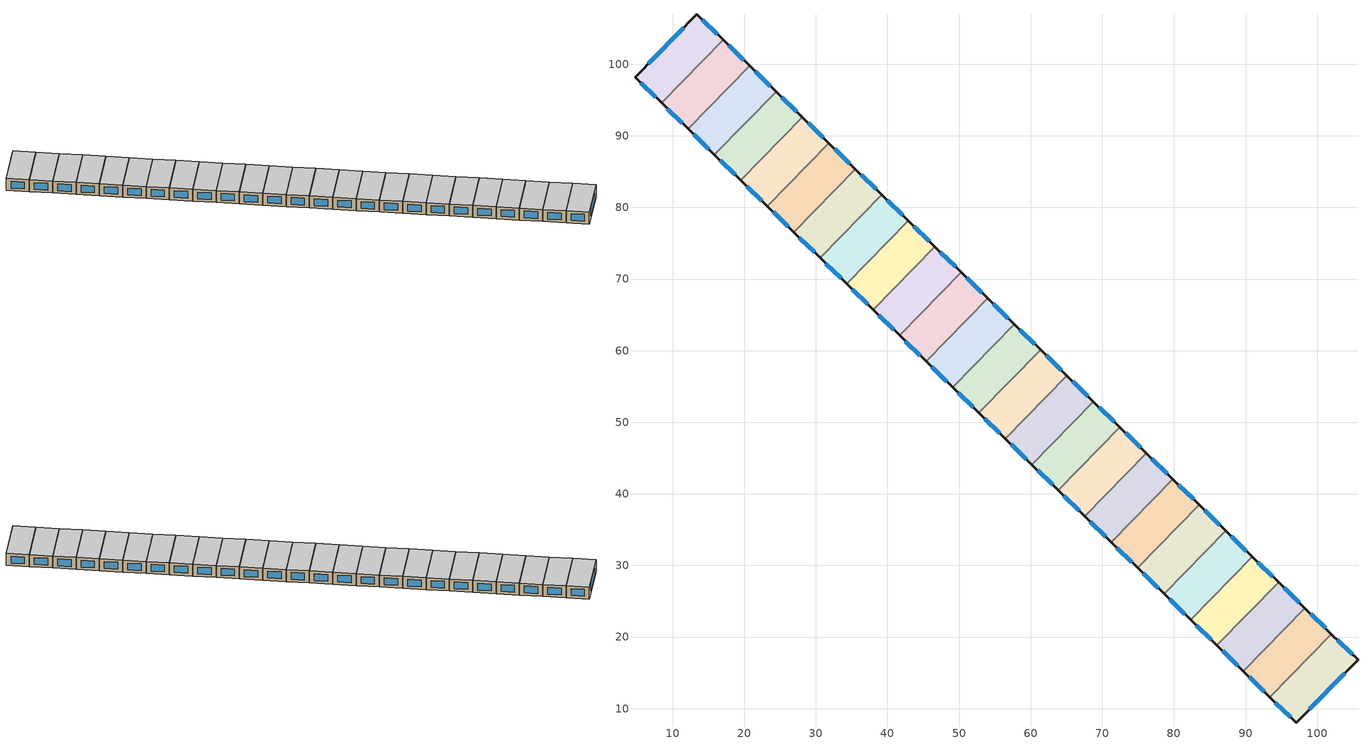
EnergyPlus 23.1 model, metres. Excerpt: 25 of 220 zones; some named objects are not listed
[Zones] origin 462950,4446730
b4d3a6907eb68654_F1_dwelling_0
 floor to b4d3a6907eb68654_F0_dwelling_0 (EU_floor_Construction): 105.7,16.8 97.07,8.03 93.39,11.62 101.99,20.43 z3
 wall outside (EU_wall_Construction): 93.39,11.62 97.07,8.03 105.7,16.8 101.99,20.43 z3:6
 wall to b4d3a6907eb68654_F1_dwelling_1 (EU_wall_Construction): 101.99,20.43 93.39,11.62 z3:6
 window (EU_Window_Construction): 104.91,17.58 102.79,19.65 / 98.92,9.91 103.85,14.92 / 94.18,10.85 96.28,8.8 z3.64:5.36
 ceiling to b4d3a6907eb68654_F2_dwelling_0 (EU_floor_Construction): 97.07,8.03 105.7,16.8 101.99,20.43 93.39,11.62 z6
b4d3a6907eb68654_F1_dwelling_1
 floor to b4d3a6907eb68654_F0_dwelling_1 (EU_floor_Construction): 101.99,20.43 93.39,11.62 89.7,15.23 98.3,24.03 z3
 wall outside (EU_wall_Construction): 89.7,15.23 93.39,11.62 / 101.99,20.43 98.3,24.03 z3:6
 wall to b4d3a6907eb68654_F1_dwelling_2 (EU_wall_Construction): 98.3,24.03 89.7,15.23 z3:6
 window (EU_Window_Construction): 90.49,14.45 92.6,12.39 / 101.2,21.2 99.09,23.26 z3.64:5.36
 ceiling to b4d3a6907eb68654_F2_dwelling_1 (EU_floor_Construction): 93.39,11.62 101.99,20.43 98.3,24.03 89.7,15.23 z6
b4d3a6907eb68654_F1_dwelling_10
 floor to b4d3a6907eb68654_F0_dwelling_10 (EU_floor_Construction): 68.76,52.88 60.16,44.08 56.47,47.69 65.06,56.49 z3
 wall outside (EU_wall_Construction): 56.47,47.69 60.16,44.08 / 68.76,52.88 65.06,56.49 z3:6
 wall to b4d3a6907eb68654_F1_dwelling_9 (EU_wall_Construction): 60.16,44.08 68.76,52.88 z3:6
 wall to b4d3a6907eb68654_F1_dwelling_11 (EU_wall_Construction): 65.06,56.49 56.47,47.69 z3:6
 window (EU_Window_Construction): 57.26,46.91 59.37,44.85 / 67.97,53.65 65.85,55.72 z3.64:5.36
 ceiling to b4d3a6907eb68654_F2_dwelling_10 (EU_floor_Construction): 60.16,44.08 68.76,52.88 65.06,56.49 56.47,47.69 z6
b4d3a6907eb68654_F1_dwelling_11
 floor to b4d3a6907eb68654_F0_dwelling_11 (EU_floor_Construction): 65.06,56.49 56.47,47.69 52.77,51.29 61.37,60.1 z3
 wall outside (EU_wall_Construction): 52.77,51.29 56.47,47.69 / 65.06,56.49 61.37,60.1 z3:6
 wall to b4d3a6907eb68654_F1_dwelling_12 (EU_wall_Construction): 61.37,60.1 52.77,51.29 z3:6
 window (EU_Window_Construction): 53.56,50.52 55.67,48.46 / 64.27,57.26 62.16,59.32 z3.64:5.36
 ceiling to b4d3a6907eb68654_F2_dwelling_11 (EU_floor_Construction): 56.47,47.69 65.06,56.49 61.37,60.1 52.77,51.29 z6
b4d3a6907eb68654_F1_dwelling_12
 floor to b4d3a6907eb68654_F0_dwelling_12 (EU_floor_Construction): 61.37,60.1 52.77,51.29 49.08,54.9 57.68,63.7 z3
 wall outside (EU_wall_Construction): 49.08,54.9 52.77,51.29 / 61.37,60.1 57.68,63.7 z3:6
 wall to b4d3a6907eb68654_F1_dwelling_13 (EU_wall_Construction): 57.68,63.7 49.08,54.9 z3:6
 window (EU_Window_Construction): 49.87,54.13 51.98,52.06 / 60.58,60.87 58.47,62.93 z3.64:5.36
 ceiling to b4d3a6907eb68654_F2_dwelling_12 (EU_floor_Construction): 52.77,51.29 61.37,60.1 57.68,63.7 49.08,54.9 z6
b4d3a6907eb68654_F1_dwelling_13
 floor to b4d3a6907eb68654_F0_dwelling_13 (EU_floor_Construction): 57.68,63.7 49.08,54.9 45.39,58.51 53.98,67.31 z3
 wall outside (EU_wall_Construction): 45.39,58.51 49.08,54.9 / 57.68,63.7 53.98,67.31 z3:6
 wall to b4d3a6907eb68654_F1_dwelling_14 (EU_wall_Construction): 53.98,67.31 45.39,58.51 z3:6
 window (EU_Window_Construction): 46.18,57.73 48.29,55.67 / 56.89,64.47 54.77,66.54 z3.64:5.36
 ceiling to b4d3a6907eb68654_F2_dwelling_13 (EU_floor_Construction): 49.08,54.9 57.68,63.7 53.98,67.31 45.39,58.51 z6
b4d3a6907eb68654_F1_dwelling_14
 floor to b4d3a6907eb68654_F0_dwelling_14 (EU_floor_Construction): 53.98,67.31 45.39,58.51 41.69,62.11 50.29,70.92 z3
 wall outside (EU_wall_Construction): 41.69,62.11 45.39,58.51 / 53.98,67.31 50.29,70.92 z3:6
 wall to b4d3a6907eb68654_F1_dwelling_15 (EU_wall_Construction): 50.29,70.92 41.69,62.11 z3:6
 window (EU_Window_Construction): 42.48,61.34 44.59,59.28 / 53.19,68.08 51.08,70.14 z3.64:5.36
 ceiling to b4d3a6907eb68654_F2_dwelling_14 (EU_floor_Construction): 45.39,58.51 53.98,67.31 50.29,70.92 41.69,62.11 z6
b4d3a6907eb68654_F1_dwelling_15
 floor to b4d3a6907eb68654_F0_dwelling_15 (EU_floor_Construction): 50.29,70.92 41.69,62.11 38,65.72 46.6,74.52 z3
 wall outside (EU_wall_Construction): 38,65.72 41.69,62.11 / 50.29,70.92 46.6,74.52 z3:6
 wall to b4d3a6907eb68654_F1_dwelling_16 (EU_wall_Construction): 46.6,74.52 38,65.72 z3:6
 window (EU_Window_Construction): 38.79,64.95 40.9,62.89 / 49.5,71.69 47.39,73.75 z3.64:5.36
 ceiling to b4d3a6907eb68654_F2_dwelling_15 (EU_floor_Construction): 41.69,62.11 50.29,70.92 46.6,74.52 38,65.72 z6
b4d3a6907eb68654_F1_dwelling_16
 floor to b4d3a6907eb68654_F0_dwelling_16 (EU_floor_Construction): 46.6,74.52 38,65.72 34.31,69.33 42.9,78.13 z3
 wall outside (EU_wall_Construction): 34.31,69.33 38,65.72 / 46.6,74.52 42.9,78.13 z3:6
 wall to b4d3a6907eb68654_F1_dwelling_17 (EU_wall_Construction): 42.9,78.13 34.31,69.33 z3:6
 window (EU_Window_Construction): 35.1,68.55 37.21,66.49 / 45.8,75.3 43.69,77.36 z3.64:5.36
 ceiling to b4d3a6907eb68654_F2_dwelling_16 (EU_floor_Construction): 38,65.72 46.6,74.52 42.9,78.13 34.31,69.33 z6
b4d3a6907eb68654_F1_dwelling_17
 floor to b4d3a6907eb68654_F0_dwelling_17 (EU_floor_Construction): 42.9,78.13 34.31,69.33 30.61,72.93 39.21,81.74 z3
 wall outside (EU_wall_Construction): 30.61,72.93 34.31,69.33 / 42.9,78.13 39.21,81.74 z3:6
 wall to b4d3a6907eb68654_F1_dwelling_18 (EU_wall_Construction): 39.21,81.74 30.61,72.93 z3:6
 window (EU_Window_Construction): 31.4,72.16 33.51,70.1 / 42.11,78.9 40,80.96 z3.64:5.36
 ceiling to b4d3a6907eb68654_F2_dwelling_17 (EU_floor_Construction): 34.31,69.33 42.9,78.13 39.21,81.74 30.61,72.93 z6
b4d3a6907eb68654_F1_dwelling_18
 floor to b4d3a6907eb68654_F0_dwelling_18 (EU_floor_Construction): 39.21,81.74 30.61,72.93 26.92,76.54 35.52,85.34 z3
 wall outside (EU_wall_Construction): 26.92,76.54 30.61,72.93 / 39.21,81.74 35.52,85.34 z3:6
 wall to b4d3a6907eb68654_F1_dwelling_19 (EU_wall_Construction): 35.52,85.34 26.92,76.54 z3:6
 window (EU_Window_Construction): 27.71,75.77 29.82,73.71 / 38.42,82.51 36.31,84.57 z3.64:5.36
 ceiling to b4d3a6907eb68654_F2_dwelling_18 (EU_floor_Construction): 30.61,72.93 39.21,81.74 35.52,85.34 26.92,76.54 z6
b4d3a6907eb68654_F1_dwelling_19
 floor to b4d3a6907eb68654_F0_dwelling_19 (EU_floor_Construction): 35.52,85.34 26.92,76.54 23.22,80.15 31.82,88.95 z3
 wall outside (EU_wall_Construction): 23.22,80.15 26.92,76.54 / 35.52,85.34 31.82,88.95 z3:6
 wall to b4d3a6907eb68654_F1_dwelling_20 (EU_wall_Construction): 31.82,88.95 23.22,80.15 z3:6
 window (EU_Window_Construction): 24.02,79.38 26.13,77.31 / 34.72,86.12 32.61,88.18 z3.64:5.36
 ceiling to b4d3a6907eb68654_F2_dwelling_19 (EU_floor_Construction): 26.92,76.54 35.52,85.34 31.82,88.95 23.22,80.15 z6
b4d3a6907eb68654_F1_dwelling_2
 floor to b4d3a6907eb68654_F0_dwelling_2 (EU_floor_Construction): 98.3,24.03 89.7,15.23 86.01,18.83 94.61,27.64 z3
 wall outside (EU_wall_Construction): 86.01,18.83 89.7,15.23 / 98.3,24.03 94.61,27.64 z3:6
 wall to b4d3a6907eb68654_F1_dwelling_3 (EU_wall_Construction): 94.61,27.64 86.01,18.83 z3:6
 window (EU_Window_Construction): 86.8,18.06 88.91,16 / 97.51,24.8 95.4,26.87 z3.64:5.36
 ceiling to b4d3a6907eb68654_F2_dwelling_2 (EU_floor_Construction): 89.7,15.23 98.3,24.03 94.61,27.64 86.01,18.83 z6
b4d3a6907eb68654_F1_dwelling_20
 floor to b4d3a6907eb68654_F0_dwelling_20 (EU_floor_Construction): 31.82,88.95 23.22,80.15 19.53,83.76 28.13,92.56 z3
 wall outside (EU_wall_Construction): 19.53,83.76 23.22,80.15 / 31.82,88.95 28.13,92.56 z3:6
 wall to b4d3a6907eb68654_F1_dwelling_21 (EU_wall_Construction): 28.13,92.56 19.53,83.76 z3:6
 window (EU_Window_Construction): 20.32,82.98 22.43,80.92 / 31.03,89.72 28.92,91.79 z3.64:5.36
 ceiling to b4d3a6907eb68654_F2_dwelling_20 (EU_floor_Construction): 23.22,80.15 31.82,88.95 28.13,92.56 19.53,83.76 z6
b4d3a6907eb68654_F1_dwelling_21
 floor to b4d3a6907eb68654_F0_dwelling_21 (EU_floor_Construction): 28.13,92.56 19.53,83.76 15.84,87.36 24.43,96.17 z3
 wall outside (EU_wall_Construction): 15.84,87.36 19.53,83.76 / 28.13,92.56 24.43,96.17 z3:6
 wall to b4d3a6907eb68654_F1_dwelling_22 (EU_wall_Construction): 24.43,96.17 15.84,87.36 z3:6
 window (EU_Window_Construction): 16.63,86.59 18.74,84.53 / 27.34,93.33 25.22,95.39 z3.64:5.36
 ceiling to b4d3a6907eb68654_F2_dwelling_21 (EU_floor_Construction): 19.53,83.76 28.13,92.56 24.43,96.17 15.84,87.36 z6
b4d3a6907eb68654_F1_dwelling_22
 floor to b4d3a6907eb68654_F0_dwelling_22 (EU_floor_Construction): 24.43,96.17 15.84,87.36 12.14,90.97 20.74,99.77 z3
 wall outside (EU_wall_Construction): 12.14,90.97 15.84,87.36 / 24.43,96.17 20.74,99.77 z3:6
 wall to b4d3a6907eb68654_F1_dwelling_23 (EU_wall_Construction): 20.74,99.77 12.14,90.97 z3:6
 window (EU_Window_Construction): 12.94,90.2 15.05,88.14 / 23.64,96.94 21.53,99 z3.64:5.36
 ceiling to b4d3a6907eb68654_F2_dwelling_22 (EU_floor_Construction): 15.84,87.36 24.43,96.17 20.74,99.77 12.14,90.97 z6
b4d3a6907eb68654_F1_dwelling_23
 floor to b4d3a6907eb68654_F0_dwelling_23 (EU_floor_Construction): 20.74,99.77 12.14,90.97 8.45,94.58 17.04,103.38 z3
 wall outside (EU_wall_Construction): 8.45,94.58 12.14,90.97 / 20.74,99.77 17.04,103.38 z3:6
 wall to b4d3a6907eb68654_F1_dwelling_24 (EU_wall_Construction): 17.04,103.38 8.45,94.58 z3:6
 window (EU_Window_Construction): 9.24,93.81 11.35,91.74 / 19.95,100.55 17.84,102.61 z3.64:5.36
 ceiling to b4d3a6907eb68654_F2_dwelling_23 (EU_floor_Construction): 12.14,90.97 20.74,99.77 17.04,103.38 8.45,94.58 z6
b4d3a6907eb68654_F1_dwelling_24
 floor to b4d3a6907eb68654_F0_dwelling_24 (EU_floor_Construction): 17.04,103.38 8.45,94.58 4.74,98.2 13.37,106.97 z3
 wall outside (EU_wall_Construction): 17.04,103.38 13.37,106.97 4.74,98.2 8.45,94.58 z3:6
 window (EU_Window_Construction): 5.53,97.43 7.65,95.36 / 11.52,105.09 6.59,100.08 / 16.26,104.15 14.15,106.2 z3.64:5.36
 ceiling to b4d3a6907eb68654_F2_dwelling_24 (EU_floor_Construction): 8.45,94.58 17.04,103.38 13.37,106.97 4.74,98.2 z6
b4d3a6907eb68654_F1_dwelling_3
 floor to b4d3a6907eb68654_F0_dwelling_3 (EU_floor_Construction): 94.61,27.64 86.01,18.83 82.32,22.44 90.91,31.24 z3
 wall outside (EU_wall_Construction): 82.32,22.44 86.01,18.83 / 94.61,27.64 90.91,31.24 z3:6
 wall to b4d3a6907eb68654_F1_dwelling_4 (EU_wall_Construction): 90.91,31.24 82.32,22.44 z3:6
 window (EU_Window_Construction): 83.11,21.67 85.22,19.61 / 93.82,28.41 91.71,30.47 z3.64:5.36
 ceiling to b4d3a6907eb68654_F2_dwelling_3 (EU_floor_Construction): 86.01,18.83 94.61,27.64 90.91,31.24 82.32,22.44 z6
b4d3a6907eb68654_F1_dwelling_4
 floor to b4d3a6907eb68654_F0_dwelling_4 (EU_floor_Construction): 90.91,31.24 82.32,22.44 78.62,26.05 87.22,34.85 z3
 wall outside (EU_wall_Construction): 78.62,26.05 82.32,22.44 / 90.91,31.24 87.22,34.85 z3:6
 wall to b4d3a6907eb68654_F1_dwelling_5 (EU_wall_Construction): 87.22,34.85 78.62,26.05 z3:6
 window (EU_Window_Construction): 79.41,25.27 81.52,23.21 / 90.12,32.02 88.01,34.08 z3.64:5.36
 ceiling to b4d3a6907eb68654_F2_dwelling_4 (EU_floor_Construction): 82.32,22.44 90.91,31.24 87.22,34.85 78.62,26.05 z6
b4d3a6907eb68654_F1_dwelling_5
 floor to b4d3a6907eb68654_F0_dwelling_5 (EU_floor_Construction): 87.22,34.85 78.62,26.05 74.93,29.65 83.53,38.46 z3
 wall outside (EU_wall_Construction): 74.93,29.65 78.62,26.05 / 87.22,34.85 83.53,38.46 z3:6
 wall to b4d3a6907eb68654_F1_dwelling_6 (EU_wall_Construction): 83.53,38.46 74.93,29.65 z3:6
 window (EU_Window_Construction): 75.72,28.88 77.83,26.82 / 86.43,35.62 84.32,37.68 z3.64:5.36
 ceiling to b4d3a6907eb68654_F2_dwelling_5 (EU_floor_Construction): 78.62,26.05 87.22,34.85 83.53,38.46 74.93,29.65 z6
b4d3a6907eb68654_F1_dwelling_6
 floor to b4d3a6907eb68654_F0_dwelling_6 (EU_floor_Construction): 83.53,38.46 74.93,29.65 71.24,33.26 79.84,42.06 z3
 wall outside (EU_wall_Construction): 71.24,33.26 74.93,29.65 / 83.53,38.46 79.84,42.06 z3:6
 wall to b4d3a6907eb68654_F1_dwelling_7 (EU_wall_Construction): 79.84,42.06 71.24,33.26 z3:6
 window (EU_Window_Construction): 72.03,32.49 74.14,30.43 / 82.74,39.23 80.63,41.29 z3.64:5.36
 ceiling to b4d3a6907eb68654_F2_dwelling_6 (EU_floor_Construction): 74.93,29.65 83.53,38.46 79.84,42.06 71.24,33.26 z6
b4d3a6907eb68654_F1_dwelling_7
 floor to b4d3a6907eb68654_F0_dwelling_7 (EU_floor_Construction): 79.84,42.06 71.24,33.26 67.54,36.87 76.14,45.67 z3
 wall outside (EU_wall_Construction): 67.54,36.87 71.24,33.26 / 79.84,42.06 76.14,45.67 z3:6
 wall to b4d3a6907eb68654_F1_dwelling_8 (EU_wall_Construction): 76.14,45.67 67.54,36.87 z3:6
 window (EU_Window_Construction): 68.34,36.09 70.45,34.03 / 79.04,42.84 76.93,44.9 z3.64:5.36
 ceiling to b4d3a6907eb68654_F2_dwelling_7 (EU_floor_Construction): 71.24,33.26 79.84,42.06 76.14,45.67 67.54,36.87 z6
b4d3a6907eb68654_F1_dwelling_8
 floor to b4d3a6907eb68654_F0_dwelling_8 (EU_floor_Construction): 76.14,45.67 67.54,36.87 63.85,40.47 72.45,49.28 z3
 wall outside (EU_wall_Construction): 63.85,40.47 67.54,36.87 / 76.14,45.67 72.45,49.28 z3:6
 wall to b4d3a6907eb68654_F1_dwelling_9 (EU_wall_Construction): 72.45,49.28 63.85,40.47 z3:6
 window (EU_Window_Construction): 64.64,39.7 66.75,37.64 / 75.35,46.44 73.24,48.5 z3.64:5.36
 ceiling to b4d3a6907eb68654_F2_dwelling_8 (EU_floor_Construction): 67.54,36.87 76.14,45.67 72.45,49.28 63.85,40.47 z6
b4d3a6907eb68654_F1_dwelling_9
 floor to b4d3a6907eb68654_F0_dwelling_9 (EU_floor_Construction): 72.45,49.28 63.85,40.47 60.16,44.08 68.76,52.88 z3
 wall outside (EU_wall_Construction): 60.16,44.08 63.85,40.47 / 72.45,49.28 68.76,52.88 z3:6
 window (EU_Window_Construction): 60.95,43.31 63.06,41.25 / 71.66,50.05 69.55,52.11 z3.64:5.36
 ceiling to b4d3a6907eb68654_F2_dwelling_9 (EU_floor_Construction): 63.85,40.47 72.45,49.28 68.76,52.88 60.16,44.08 z6
[Building]
EU S2 Campaign: North Axis=0; Terrain=City; Solar Distribution=FullExterior
[Site:Location]
Yerevan-Zvartnots.Intl.AP: Latitude=40.15; Longitude=44.383; Time Zone=4; Elevation=854
[SizingPeriod:WeatherFileDays]
AnnualSizingPeriod: Begin Month=1; Begin Day of Month=1; End Month=12; End Day of Month=31; Day of Week for Start Day=Monday; Use Weather File Daylight Saving Period=No; Use Weather File Rain and Snow Indicators=No
[MATERIAL]
EU_InternalMass_Material: Roughness=MediumRough; Thickness=0.1; Conductivity=1; Density=1800; Specific Heat=900; Thermal Absorptance=0.9; Solar Absorptance=0.7; Visible Absorptance=0.7
[MATERIAL:NOMASS] Roughness=MediumRough; Thermal Absorptance=0.9; Solar Absorptance=0.7; Visible Absorptance=0.7
Name | Thermal Resistance
EU_wall_NoMass | 1.05043
EU_floor_NoMass | 0.478065
[WINDOWMATERIAL:SIMPLEGLAZINGSYSTEM]
EU_Window_SimpleGlazing: UFactor=2.5566; Solar Heat Gain Coefficient=0.75; Visible Transmittance=0.75
[CONSTRUCTION]
EU_wall_Construction: EU_wall_NoMass
EU_floor_Construction: EU_floor_NoMass
EU_Window_Construction: EU_Window_SimpleGlazing
EU_InternalMass_Construction: EU_InternalMass_Material
[ZONE] Type=1; Multiplier=1; Ceiling Height=autocalculate; Floor Area=autocalculate; Part of Total Floor Area=Yes
Name | Volume
b4d3a6907eb68654_F1_dwelling_0; b4d3a6907eb68654_F1_dwelling_5 | 190.563
b4d3a6907eb68654_F1_dwelling_1; b4d3a6907eb68654_F1_dwelling_2 | 190.556
b4d3a6907eb68654_F1_dwelling_10; b4d3a6907eb68654_F1_dwelling_8 | 190.575
b4d3a6907eb68654_F1_dwelling_11 | 190.55
b4d3a6907eb68654_F1_dwelling_12 | 190.549
b4d3a6907eb68654_F1_dwelling_13; b4d3a6907eb68654_F1_dwelling_3; b4d3a6907eb68654_F1_dwelling_4 | 190.582
b4d3a6907eb68654_F1_dwelling_14 | 190.557
b4d3a6907eb68654_F1_dwelling_15 | 190.59
b4d3a6907eb68654_F1_dwelling_16 | 190.545
b4d3a6907eb68654_F1_dwelling_17 | 190.58
b4d3a6907eb68654_F1_dwelling_18 | 190.534
b4d3a6907eb68654_F1_dwelling_19 | 190.562
b4d3a6907eb68654_F1_dwelling_20 | 190.587
b4d3a6907eb68654_F1_dwelling_21 | 190.524
b4d3a6907eb68654_F1_dwelling_22 | 190.558
b4d3a6907eb68654_F1_dwelling_23 | 190.609
b4d3a6907eb68654_F1_dwelling_24 | 190.527
b4d3a6907eb68654_F1_dwelling_6 | 190.553
b4d3a6907eb68654_F1_dwelling_7 | 190.56
b4d3a6907eb68654_F1_dwelling_9 | 190.523
[INTERNALMASS] Construction=EU_InternalMass_Construction
Name | Zone or ZoneList | Surface Area
b4d3a6907eb68654_F1_dwelling_0_EU_InternalMass | b4d3a6907eb68654_F1_dwelling_0 | 63.5208
b4d3a6907eb68654_F1_dwelling_1_EU_InternalMass | b4d3a6907eb68654_F1_dwelling_1 | 63.5187
b4d3a6907eb68654_F1_dwelling_2_EU_InternalMass | b4d3a6907eb68654_F1_dwelling_2 | 63.5187
b4d3a6907eb68654_F1_dwelling_3_EU_InternalMass | b4d3a6907eb68654_F1_dwelling_3 | 63.5273
b4d3a6907eb68654_F1_dwelling_4_EU_InternalMass | b4d3a6907eb68654_F1_dwelling_4 | 63.5273
b4d3a6907eb68654_F1_dwelling_5_EU_InternalMass | b4d3a6907eb68654_F1_dwelling_5 | 63.5211
b4d3a6907eb68654_F1_dwelling_6_EU_InternalMass | b4d3a6907eb68654_F1_dwelling_6 | 63.5176
b4d3a6907eb68654_F1_dwelling_7_EU_InternalMass | b4d3a6907eb68654_F1_dwelling_7 | 63.52
b4d3a6907eb68654_F1_dwelling_8_EU_InternalMass | b4d3a6907eb68654_F1_dwelling_8 | 63.5251
b4d3a6907eb68654_F1_dwelling_9_EU_InternalMass | b4d3a6907eb68654_F1_dwelling_9 | 63.5077
b4d3a6907eb68654_F1_dwelling_10_EU_InternalMass | b4d3a6907eb68654_F1_dwelling_10 | 63.5251
b4d3a6907eb68654_F1_dwelling_11_EU_InternalMass | b4d3a6907eb68654_F1_dwelling_11 | 63.5164
b4d3a6907eb68654_F1_dwelling_12_EU_InternalMass | b4d3a6907eb68654_F1_dwelling_12 | 63.5164
b4d3a6907eb68654_F1_dwelling_13_EU_InternalMass | b4d3a6907eb68654_F1_dwelling_13 | 63.5277
b4d3a6907eb68654_F1_dwelling_14_EU_InternalMass | b4d3a6907eb68654_F1_dwelling_14 | 63.5189
b4d3a6907eb68654_F1_dwelling_15_EU_InternalMass | b4d3a6907eb68654_F1_dwelling_15 | 63.5301
b4d3a6907eb68654_F1_dwelling_16_EU_InternalMass | b4d3a6907eb68654_F1_dwelling_16 | 63.5153
b4d3a6907eb68654_F1_dwelling_17_EU_InternalMass | b4d3a6907eb68654_F1_dwelling_17 | 63.5265
b4d3a6907eb68654_F1_dwelling_18_EU_InternalMass | b4d3a6907eb68654_F1_dwelling_18 | 63.5116
b4d3a6907eb68654_F1_dwelling_19_EU_InternalMass | b4d3a6907eb68654_F1_dwelling_19 | 63.5204
b4d3a6907eb68654_F1_dwelling_20_EU_InternalMass | b4d3a6907eb68654_F1_dwelling_20 | 63.529
b4d3a6907eb68654_F1_dwelling_21_EU_InternalMass | b4d3a6907eb68654_F1_dwelling_21 | 63.508
b4d3a6907eb68654_F1_dwelling_22_EU_InternalMass | b4d3a6907eb68654_F1_dwelling_22 | 63.5192
b4d3a6907eb68654_F1_dwelling_23_EU_InternalMass | b4d3a6907eb68654_F1_dwelling_23 | 63.5366
b4d3a6907eb68654_F1_dwelling_24_EU_InternalMass | b4d3a6907eb68654_F1_dwelling_24 | 63.5092
[OTHEREQUIPMENT] Fuel Type=Electricity; Design Level Calculation Method=Watts/Area; Power per Zone Floor Area=1; Fraction Latent=0; Fraction Radiant=0; Fraction Lost=0; Carbon Dioxide Generation Rate=0; EndUse Subcategory=EU_Step8_InternalGains
Name | Zone or ZoneList or Space or SpaceList | Schedule
EU_Step8_InternalGain_b4d3a6907eb68654_F1_dwelling_0_f000 | b4d3a6907eb68654_F1_dwelling_0 | EU_Step8_GainSchedule_b4d3a6907eb68654_F1_dwelling_0_f000
EU_Step8_InternalGain_b4d3a6907eb68654_F1_dwelling_1_f000 | b4d3a6907eb68654_F1_dwelling_1 | EU_Step8_GainSchedule_b4d3a6907eb68654_F1_dwelling_1_f000
EU_Step8_InternalGain_b4d3a6907eb68654_F1_dwelling_2_f000 | b4d3a6907eb68654_F1_dwelling_2 | EU_Step8_GainSchedule_b4d3a6907eb68654_F1_dwelling_2_f000
EU_Step8_InternalGain_b4d3a6907eb68654_F1_dwelling_3_f000 | b4d3a6907eb68654_F1_dwelling_3 | EU_Step8_GainSchedule_b4d3a6907eb68654_F1_dwelling_3_f000
EU_Step8_InternalGain_b4d3a6907eb68654_F1_dwelling_4_f000 | b4d3a6907eb68654_F1_dwelling_4 | EU_Step8_GainSchedule_b4d3a6907eb68654_F1_dwelling_4_f000
EU_Step8_InternalGain_b4d3a6907eb68654_F1_dwelling_5_f000 | b4d3a6907eb68654_F1_dwelling_5 | EU_Step8_GainSchedule_b4d3a6907eb68654_F1_dwelling_5_f000
EU_Step8_InternalGain_b4d3a6907eb68654_F1_dwelling_6_f000 | b4d3a6907eb68654_F1_dwelling_6 | EU_Step8_GainSchedule_b4d3a6907eb68654_F1_dwelling_6_f000
EU_Step8_InternalGain_b4d3a6907eb68654_F1_dwelling_7_f000 | b4d3a6907eb68654_F1_dwelling_7 | EU_Step8_GainSchedule_b4d3a6907eb68654_F1_dwelling_7_f000
EU_Step8_InternalGain_b4d3a6907eb68654_F1_dwelling_8_f000 | b4d3a6907eb68654_F1_dwelling_8 | EU_Step8_GainSchedule_b4d3a6907eb68654_F1_dwelling_8_f000
EU_Step8_InternalGain_b4d3a6907eb68654_F1_dwelling_9_f000 | b4d3a6907eb68654_F1_dwelling_9 | EU_Step8_GainSchedule_b4d3a6907eb68654_F1_dwelling_9_f000
EU_Step8_InternalGain_b4d3a6907eb68654_F1_dwelling_10_f000 | b4d3a6907eb68654_F1_dwelling_10 | EU_Step8_GainSchedule_b4d3a6907eb68654_F1_dwelling_10_f000
EU_Step8_InternalGain_b4d3a6907eb68654_F1_dwelling_11_f000 | b4d3a6907eb68654_F1_dwelling_11 | EU_Step8_GainSchedule_b4d3a6907eb68654_F1_dwelling_11_f000
EU_Step8_InternalGain_b4d3a6907eb68654_F1_dwelling_12_f000 | b4d3a6907eb68654_F1_dwelling_12 | EU_Step8_GainSchedule_b4d3a6907eb68654_F1_dwelling_12_f000
EU_Step8_InternalGain_b4d3a6907eb68654_F1_dwelling_13_f000 | b4d3a6907eb68654_F1_dwelling_13 | EU_Step8_GainSchedule_b4d3a6907eb68654_F1_dwelling_13_f000
EU_Step8_InternalGain_b4d3a6907eb68654_F1_dwelling_14_f000 | b4d3a6907eb68654_F1_dwelling_14 | EU_Step8_GainSchedule_b4d3a6907eb68654_F1_dwelling_14_f000
EU_Step8_InternalGain_b4d3a6907eb68654_F1_dwelling_15_f000 | b4d3a6907eb68654_F1_dwelling_15 | EU_Step8_GainSchedule_b4d3a6907eb68654_F1_dwelling_15_f000
EU_Step8_InternalGain_b4d3a6907eb68654_F1_dwelling_16_f000 | b4d3a6907eb68654_F1_dwelling_16 | EU_Step8_GainSchedule_b4d3a6907eb68654_F1_dwelling_16_f000
EU_Step8_InternalGain_b4d3a6907eb68654_F1_dwelling_17_f000 | b4d3a6907eb68654_F1_dwelling_17 | EU_Step8_GainSchedule_b4d3a6907eb68654_F1_dwelling_17_f000
EU_Step8_InternalGain_b4d3a6907eb68654_F1_dwelling_18_f000 | b4d3a6907eb68654_F1_dwelling_18 | EU_Step8_GainSchedule_b4d3a6907eb68654_F1_dwelling_18_f000
EU_Step8_InternalGain_b4d3a6907eb68654_F1_dwelling_19_f000 | b4d3a6907eb68654_F1_dwelling_19 | EU_Step8_GainSchedule_b4d3a6907eb68654_F1_dwelling_19_f000
EU_Step8_InternalGain_b4d3a6907eb68654_F1_dwelling_20_f000 | b4d3a6907eb68654_F1_dwelling_20 | EU_Step8_GainSchedule_b4d3a6907eb68654_F1_dwelling_20_f000
EU_Step8_InternalGain_b4d3a6907eb68654_F1_dwelling_21_f000 | b4d3a6907eb68654_F1_dwelling_21 | EU_Step8_GainSchedule_b4d3a6907eb68654_F1_dwelling_21_f000
EU_Step8_InternalGain_b4d3a6907eb68654_F1_dwelling_22_f000 | b4d3a6907eb68654_F1_dwelling_22 | EU_Step8_GainSchedule_b4d3a6907eb68654_F1_dwelling_22_f000
EU_Step8_InternalGain_b4d3a6907eb68654_F1_dwelling_23_f000 | b4d3a6907eb68654_F1_dwelling_23 | EU_Step8_GainSchedule_b4d3a6907eb68654_F1_dwelling_23_f000
EU_Step8_InternalGain_b4d3a6907eb68654_F1_dwelling_24_f000 | b4d3a6907eb68654_F1_dwelling_24 | EU_Step8_GainSchedule_b4d3a6907eb68654_F1_dwelling_24_f000
[ZONEVENTILATION:DESIGNFLOWRATE] Schedule=EU_AlwaysOn; Design Flow Rate Calculation Method=AirChanges/Hour; Air Changes per Hour=0.557805; Ventilation Type=Natural; Fan Pressure Rise=0; Fan Total Efficiency=1; Constant Term Coefficient=1; Temperature Term Coefficient=0; Velocity Term Coefficient=0; Velocity Squared Term Coefficient=0; Minimum Indoor Temperature=-100; Maximum Indoor Temperature=100; Delta Temperature=-100; Minimum Outdoor Temperature=-100; Maximum Outdoor Temperature=100; Maximum Wind Speed=40
Name | Zone or ZoneList or Space or SpaceList
EU_ConstantAir_b4d3a6907eb68654_F1_dwelling_0 | b4d3a6907eb68654_F1_dwelling_0
EU_ConstantAir_b4d3a6907eb68654_F1_dwelling_1 | b4d3a6907eb68654_F1_dwelling_1
EU_ConstantAir_b4d3a6907eb68654_F1_dwelling_2 | b4d3a6907eb68654_F1_dwelling_2
EU_ConstantAir_b4d3a6907eb68654_F1_dwelling_3 | b4d3a6907eb68654_F1_dwelling_3
EU_ConstantAir_b4d3a6907eb68654_F1_dwelling_4 | b4d3a6907eb68654_F1_dwelling_4
EU_ConstantAir_b4d3a6907eb68654_F1_dwelling_5 | b4d3a6907eb68654_F1_dwelling_5
EU_ConstantAir_b4d3a6907eb68654_F1_dwelling_6 | b4d3a6907eb68654_F1_dwelling_6
EU_ConstantAir_b4d3a6907eb68654_F1_dwelling_7 | b4d3a6907eb68654_F1_dwelling_7
EU_ConstantAir_b4d3a6907eb68654_F1_dwelling_8 | b4d3a6907eb68654_F1_dwelling_8
EU_ConstantAir_b4d3a6907eb68654_F1_dwelling_9 | b4d3a6907eb68654_F1_dwelling_9
EU_ConstantAir_b4d3a6907eb68654_F1_dwelling_10 | b4d3a6907eb68654_F1_dwelling_10
EU_ConstantAir_b4d3a6907eb68654_F1_dwelling_11 | b4d3a6907eb68654_F1_dwelling_11
EU_ConstantAir_b4d3a6907eb68654_F1_dwelling_12 | b4d3a6907eb68654_F1_dwelling_12
EU_ConstantAir_b4d3a6907eb68654_F1_dwelling_13 | b4d3a6907eb68654_F1_dwelling_13
EU_ConstantAir_b4d3a6907eb68654_F1_dwelling_14 | b4d3a6907eb68654_F1_dwelling_14
EU_ConstantAir_b4d3a6907eb68654_F1_dwelling_15 | b4d3a6907eb68654_F1_dwelling_15
EU_ConstantAir_b4d3a6907eb68654_F1_dwelling_16 | b4d3a6907eb68654_F1_dwelling_16
EU_ConstantAir_b4d3a6907eb68654_F1_dwelling_17 | b4d3a6907eb68654_F1_dwelling_17
EU_ConstantAir_b4d3a6907eb68654_F1_dwelling_18 | b4d3a6907eb68654_F1_dwelling_18
EU_ConstantAir_b4d3a6907eb68654_F1_dwelling_19 | b4d3a6907eb68654_F1_dwelling_19
EU_ConstantAir_b4d3a6907eb68654_F1_dwelling_20 | b4d3a6907eb68654_F1_dwelling_20
EU_ConstantAir_b4d3a6907eb68654_F1_dwelling_21 | b4d3a6907eb68654_F1_dwelling_21
EU_ConstantAir_b4d3a6907eb68654_F1_dwelling_22 | b4d3a6907eb68654_F1_dwelling_22
EU_ConstantAir_b4d3a6907eb68654_F1_dwelling_23 | b4d3a6907eb68654_F1_dwelling_23
EU_ConstantAir_b4d3a6907eb68654_F1_dwelling_24 | b4d3a6907eb68654_F1_dwelling_24
[HVACTEMPLATE:ZONE:IDEALLOADSAIRSYSTEM] System Availability Schedule=EU_AlwaysOn; Maximum Heating Supply Air Temperature=50; Minimum Cooling Supply Air Temperature=13; Maximum Heating Supply Air Humidity Ratio=0.0156; Minimum Cooling Supply Air Humidity Ratio=0.0077; Heating Limit=NoLimit; Cooling Limit=NoLimit; Heating Availability Schedule=EU_AlwaysOn; Cooling Availability Schedule=EU_CoolingOff; Dehumidification Control Type=ConstantSensibleHeatRatio; Cooling Sensible Heat Ratio=0.7; Dehumidification Setpoint=60; Humidification Control Type=None; Humidification Setpoint=30; Outdoor Air Method=None; Outdoor Air Flow Rate per Person=0.00944; Outdoor Air Flow Rate per Zone Floor Area=0; Outdoor Air Flow Rate per Zone=0; Demand Controlled Ventilation Type=None; Outdoor Air Economizer Type=NoEconomizer; Heat Recovery Type=None; Sensible Heat Recovery Effectiveness=0.7; Latent Heat Recovery Effectiveness=0.65
Name | Template Thermostat
b4d3a6907eb68654_F1_dwelling_0 | EU_HeatOnly_b4d3a6907eb68654_F1_dwelling_0
b4d3a6907eb68654_F1_dwelling_1 | EU_HeatOnly_b4d3a6907eb68654_F1_dwelling_1
b4d3a6907eb68654_F1_dwelling_2 | EU_HeatOnly_b4d3a6907eb68654_F1_dwelling_2
b4d3a6907eb68654_F1_dwelling_3 | EU_HeatOnly_b4d3a6907eb68654_F1_dwelling_3
b4d3a6907eb68654_F1_dwelling_4 | EU_HeatOnly_b4d3a6907eb68654_F1_dwelling_4
b4d3a6907eb68654_F1_dwelling_5 | EU_HeatOnly_b4d3a6907eb68654_F1_dwelling_5
b4d3a6907eb68654_F1_dwelling_6 | EU_HeatOnly_b4d3a6907eb68654_F1_dwelling_6
b4d3a6907eb68654_F1_dwelling_7 | EU_HeatOnly_b4d3a6907eb68654_F1_dwelling_7
b4d3a6907eb68654_F1_dwelling_8 | EU_HeatOnly_b4d3a6907eb68654_F1_dwelling_8
b4d3a6907eb68654_F1_dwelling_9 | EU_HeatOnly_b4d3a6907eb68654_F1_dwelling_9
b4d3a6907eb68654_F1_dwelling_10 | EU_HeatOnly_b4d3a6907eb68654_F1_dwelling_10
b4d3a6907eb68654_F1_dwelling_11 | EU_HeatOnly_b4d3a6907eb68654_F1_dwelling_11
b4d3a6907eb68654_F1_dwelling_12 | EU_HeatOnly_b4d3a6907eb68654_F1_dwelling_12
b4d3a6907eb68654_F1_dwelling_13 | EU_HeatOnly_b4d3a6907eb68654_F1_dwelling_13
b4d3a6907eb68654_F1_dwelling_14 | EU_HeatOnly_b4d3a6907eb68654_F1_dwelling_14
b4d3a6907eb68654_F1_dwelling_15 | EU_HeatOnly_b4d3a6907eb68654_F1_dwelling_15
b4d3a6907eb68654_F1_dwelling_16 | EU_HeatOnly_b4d3a6907eb68654_F1_dwelling_16
b4d3a6907eb68654_F1_dwelling_17 | EU_HeatOnly_b4d3a6907eb68654_F1_dwelling_17
b4d3a6907eb68654_F1_dwelling_18 | EU_HeatOnly_b4d3a6907eb68654_F1_dwelling_18
b4d3a6907eb68654_F1_dwelling_19 | EU_HeatOnly_b4d3a6907eb68654_F1_dwelling_19
b4d3a6907eb68654_F1_dwelling_20 | EU_HeatOnly_b4d3a6907eb68654_F1_dwelling_20
b4d3a6907eb68654_F1_dwelling_21 | EU_HeatOnly_b4d3a6907eb68654_F1_dwelling_21
b4d3a6907eb68654_F1_dwelling_22 | EU_HeatOnly_b4d3a6907eb68654_F1_dwelling_22
b4d3a6907eb68654_F1_dwelling_23 | EU_HeatOnly_b4d3a6907eb68654_F1_dwelling_23
b4d3a6907eb68654_F1_dwelling_24 | EU_HeatOnly_b4d3a6907eb68654_F1_dwelling_24
[SIZING:ZONE] Zone Cooling Design Supply Air Temperature Input Method=SupplyAirTemperature; Zone Cooling Design Supply Air Temperature=13; Zone Heating Design Supply Air Temperature Input Method=SupplyAirTemperature; Zone Heating Design Supply Air Temperature=50; Zone Cooling Design Supply Air Humidity Ratio=0.008; Zone Heating Design Supply Air Humidity Ratio=0.008; Cooling Design Air Flow Method=DesignDay; Cooling Design Air Flow Rate=0; Cooling Minimum Air Flow per Zone Floor Area=0.000762; Cooling Minimum Air Flow=0; Cooling Minimum Air Flow Fraction=0.2; Heating Design Air Flow Method=DesignDay; Heating Design Air Flow Rate=0; Heating Maximum Air Flow per Zone Floor Area=0.002032; Heating Maximum Air Flow=0.141576; Heating Maximum Air Flow Fraction=0.3; Account for Dedicated Outdoor Air System=No; Dedicated Outdoor Air System Control Strategy=NeutralSupplyAir; Dedicated Outdoor Air Low Setpoint Temperature for Design=autosize; Dedicated Outdoor Air High Setpoint Temperature for Design=autosize; Zone Load Sizing Method=Sensible Load Only No Latent Load; Zone Latent Cooling Design Supply Air Humidity Ratio Input Method=HumidityRatioDifference; Zone Cooling Design Supply Air Humidity Ratio Difference=0.005; Zone Latent Heating Design Supply Air Humidity Ratio Input Method=HumidityRatioDifference; Zone Humidification Design Supply Air Humidity Ratio Difference=0.005
b4d3a6907eb68654_F1_dwelling_0; b4d3a6907eb68654_F1_dwelling_1; b4d3a6907eb68654_F1_dwelling_2; b4d3a6907eb68654_F1_dwelling_3; b4d3a6907eb68654_F1_dwelling_4; b4d3a6907eb68654_F1_dwelling_5; b4d3a6907eb68654_F1_dwelling_6; b4d3a6907eb68654_F1_dwelling_7; b4d3a6907eb68654_F1_dwelling_8; b4d3a6907eb68654_F1_dwelling_9; b4d3a6907eb68654_F1_dwelling_10; b4d3a6907eb68654_F1_dwelling_11; b4d3a6907eb68654_F1_dwelling_12; b4d3a6907eb68654_F1_dwelling_13; b4d3a6907eb68654_F1_dwelling_14; b4d3a6907eb68654_F1_dwelling_15; b4d3a6907eb68654_F1_dwelling_16; b4d3a6907eb68654_F1_dwelling_17; b4d3a6907eb68654_F1_dwelling_18; b4d3a6907eb68654_F1_dwelling_19; b4d3a6907eb68654_F1_dwelling_20; b4d3a6907eb68654_F1_dwelling_21; b4d3a6907eb68654_F1_dwelling_22; b4d3a6907eb68654_F1_dwelling_23; b4d3a6907eb68654_F1_dwelling_24
[SCHEDULE:CONSTANT]
Name | Hourly Value
EU_AlwaysOn | 1
EU_CoolingOff | 0
[SCHEDULE:FILE] Column Number=1; Rows to Skip at Top=0; Number of Hours of Data=8760; Column Separator=Comma; Interpolate to Timestep=No; Minutes per Item=60; Adjust Schedule for Daylight Savings=Yes
Name | File
EU_Step8_GainSchedule_b4d3a6907eb68654_F1_dwelling_0_f000 | ../../schedules/b4d3a6907eb68654/b4d3a6907eb68654_F1_dwelling_0_f000_gain.csv
EU_Step8_GainSchedule_b4d3a6907eb68654_F1_dwelling_1_f000 | ../../schedules/b4d3a6907eb68654/b4d3a6907eb68654_F1_dwelling_1_f000_gain.csv
EU_Step8_GainSchedule_b4d3a6907eb68654_F1_dwelling_2_f000 | ../../schedules/b4d3a6907eb68654/b4d3a6907eb68654_F1_dwelling_2_f000_gain.csv
EU_Step8_GainSchedule_b4d3a6907eb68654_F1_dwelling_3_f000 | ../../schedules/b4d3a6907eb68654/b4d3a6907eb68654_F1_dwelling_3_f000_gain.csv
EU_Step8_GainSchedule_b4d3a6907eb68654_F1_dwelling_4_f000 | ../../schedules/b4d3a6907eb68654/b4d3a6907eb68654_F1_dwelling_4_f000_gain.csv
EU_Step8_GainSchedule_b4d3a6907eb68654_F1_dwelling_5_f000 | ../../schedules/b4d3a6907eb68654/b4d3a6907eb68654_F1_dwelling_5_f000_gain.csv
EU_Step8_GainSchedule_b4d3a6907eb68654_F1_dwelling_6_f000 | ../../schedules/b4d3a6907eb68654/b4d3a6907eb68654_F1_dwelling_6_f000_gain.csv
EU_Step8_GainSchedule_b4d3a6907eb68654_F1_dwelling_7_f000 | ../../schedules/b4d3a6907eb68654/b4d3a6907eb68654_F1_dwelling_7_f000_gain.csv
EU_Step8_GainSchedule_b4d3a6907eb68654_F1_dwelling_8_f000 | ../../schedules/b4d3a6907eb68654/b4d3a6907eb68654_F1_dwelling_8_f000_gain.csv
EU_Step8_GainSchedule_b4d3a6907eb68654_F1_dwelling_9_f000 | ../../schedules/b4d3a6907eb68654/b4d3a6907eb68654_F1_dwelling_9_f000_gain.csv
EU_Step8_GainSchedule_b4d3a6907eb68654_F1_dwelling_10_f000 | ../../schedules/b4d3a6907eb68654/b4d3a6907eb68654_F1_dwelling_10_f000_gain.csv
EU_Step8_GainSchedule_b4d3a6907eb68654_F1_dwelling_11_f000 | ../../schedules/b4d3a6907eb68654/b4d3a6907eb68654_F1_dwelling_11_f000_gain.csv
EU_Step8_GainSchedule_b4d3a6907eb68654_F1_dwelling_12_f000 | ../../schedules/b4d3a6907eb68654/b4d3a6907eb68654_F1_dwelling_12_f000_gain.csv
EU_Step8_GainSchedule_b4d3a6907eb68654_F1_dwelling_13_f000 | ../../schedules/b4d3a6907eb68654/b4d3a6907eb68654_F1_dwelling_13_f000_gain.csv
EU_Step8_GainSchedule_b4d3a6907eb68654_F1_dwelling_14_f000 | ../../schedules/b4d3a6907eb68654/b4d3a6907eb68654_F1_dwelling_14_f000_gain.csv
EU_Step8_GainSchedule_b4d3a6907eb68654_F1_dwelling_15_f000 | ../../schedules/b4d3a6907eb68654/b4d3a6907eb68654_F1_dwelling_15_f000_gain.csv
EU_Step8_GainSchedule_b4d3a6907eb68654_F1_dwelling_16_f000 | ../../schedules/b4d3a6907eb68654/b4d3a6907eb68654_F1_dwelling_16_f000_gain.csv
EU_Step8_GainSchedule_b4d3a6907eb68654_F1_dwelling_17_f000 | ../../schedules/b4d3a6907eb68654/b4d3a6907eb68654_F1_dwelling_17_f000_gain.csv
EU_Step8_GainSchedule_b4d3a6907eb68654_F1_dwelling_18_f000 | ../../schedules/b4d3a6907eb68654/b4d3a6907eb68654_F1_dwelling_18_f000_gain.csv
EU_Step8_GainSchedule_b4d3a6907eb68654_F1_dwelling_19_f000 | ../../schedules/b4d3a6907eb68654/b4d3a6907eb68654_F1_dwelling_19_f000_gain.csv
EU_Step8_GainSchedule_b4d3a6907eb68654_F1_dwelling_20_f000 | ../../schedules/b4d3a6907eb68654/b4d3a6907eb68654_F1_dwelling_20_f000_gain.csv
EU_Step8_GainSchedule_b4d3a6907eb68654_F1_dwelling_21_f000 | ../../schedules/b4d3a6907eb68654/b4d3a6907eb68654_F1_dwelling_21_f000_gain.csv
EU_Step8_GainSchedule_b4d3a6907eb68654_F1_dwelling_22_f000 | ../../schedules/b4d3a6907eb68654/b4d3a6907eb68654_F1_dwelling_22_f000_gain.csv
EU_Step8_GainSchedule_b4d3a6907eb68654_F1_dwelling_23_f000 | ../../schedules/b4d3a6907eb68654/b4d3a6907eb68654_F1_dwelling_23_f000_gain.csv
EU_Step8_GainSchedule_b4d3a6907eb68654_F1_dwelling_24_f000 | ../../schedules/b4d3a6907eb68654/b4d3a6907eb68654_F1_dwelling_24_f000_gain.csv
